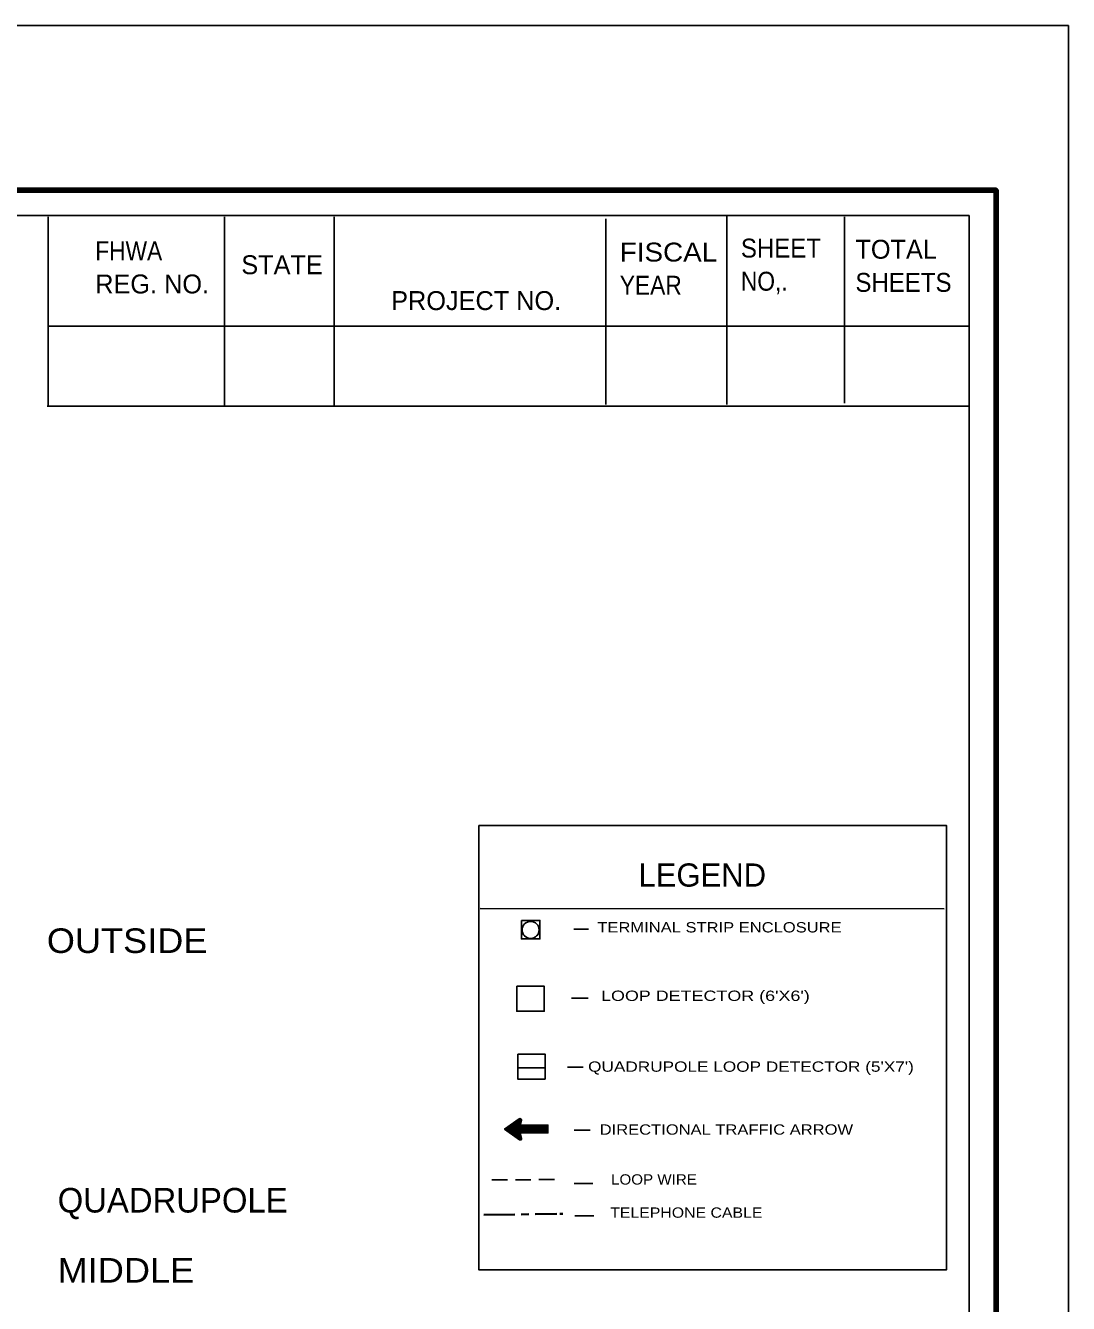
# Model space of a CAD drawing. Extents: x 348728 to 351948, y 349165 to 350311.
# Drawn here: x 349619 to 350180, y 349624 to 350311 of the extents above; entities that cross this region are included whole.
import ezdxf

# ---------------------------------------------------------------- set-up
doc = ezdxf.new("R2010")
doc.units = 0
doc.header["$LTSCALE"] = 2.8
doc.linetypes.add('LONG_DASH_SHORT_DASH', pattern=[9.9, 6, -1.2, 1.5, -1.2])
doc.linetypes.add('MEDIUM_DASHED', pattern=[4.5, 3, -1.5])
doc.layers.add('1', color=7, linetype='Continuous', lineweight=13)

msp = doc.modelspace()

# ---------------------------------------------------------------- linework, layer by layer
at = {"layer": '1', "lineweight": 25}
for p, q in [((349630.957, 350208.337), (349630.957, 350106.769)), ((349725.879, 350208.486), (349725.879, 350107.04)), ((349784.872, 350208.491), (349784.872, 350106.769)), ((349930.992, 350207.27), (349930.992, 350107.465)), ((349996.227, 350208.523), (349996.227, 350107.427)), ((350059.465, 350208.486), (350059.465, 350108.091)), ((349630.98, 350149.616), (350085.433, 350149.616)), ((349631.39, 350149.616), (350126.317, 350149.616)), ((349630.326, 350106.496), (350126.873, 350106.496)), ((349863.46, 349836.29), (350113.119, 349836.024)), ((349913.821, 349825.225), (349921.746, 349825.225)), ((349912.561, 349787.922), (349921.467, 349787.922)), ((349883.636, 349750.557), (349898.382, 349750.557)), ((349910.491, 349750.851), (349918.929, 349750.851)), ((349876.445, 349717.505), (349884.44, 349723.106)), ((349876.537, 349717.442), (349876.942, 349717.823)), ((349876.603, 349717.421), (349877.277, 349718.096)), ((349876.679, 349717.352), (349877.643, 349718.315)), ((349876.718, 349717.319), (349877.98, 349718.572)), ((349876.781, 349717.295), (349878.343, 349718.834)), ((349876.843, 349717.228), (349878.69, 349719.073)), ((349876.897, 349717.185), (349879.032, 349719.316)), ((349876.97, 349717.165), (349879.387, 349719.546)), ((349877.038, 349717.105), (349879.73, 349719.819)), ((349877.097, 349717.043), (349880.108, 349720.049)), ((349877.168, 349717.028), (349880.439, 349720.318)), ((349877.202, 349716.992), (349880.807, 349720.551)), ((349877.277, 349716.912), (349881.142, 349720.822)), ((349877.344, 349716.887), (349881.511, 349721.042)), ((349877.407, 349716.852), (349881.852, 349721.298)), ((349877.447, 349716.828), (349882.205, 349721.55)), ((349877.508, 349716.764), (349882.572, 349721.773)), ((349877.589, 349716.721), (349882.892, 349722.042)), ((349877.66, 349716.69), (349883.272, 349722.293)), ((349877.702, 349716.63), (349883.594, 349722.527)), ((349877.777, 349716.58), (349883.968, 349722.783)), ((349877.842, 349716.559), (349884.316, 349723.045)), ((349877.891, 349716.492), (349884.577, 349723.18)), ((349877.949, 349716.451), (349884.721, 349723.236)), ((349878.006, 349716.437), (349884.84, 349723.269)), ((349878.065, 349716.378), (349884.965, 349723.269)), ((349878.13, 349716.318), (349885.045, 349723.236)), ((349878.205, 349716.286), (349885.143, 349723.219)), ((349878.252, 349716.251), (349885.188, 349723.203)), ((349878.309, 349716.21), (349885.28, 349723.157)), ((349878.37, 349716.16), (349885.348, 349723.106)), ((349878.447, 349716.107), (349885.398, 349723.095)), ((349878.501, 349716.099), (349885.466, 349723.026)), ((349878.567, 349716.027), (349885.506, 349722.962)), ((349878.642, 349715.981), (349885.57, 349722.901)), ((349878.69, 349715.965), (349885.591, 349722.843)), ((349878.761, 349715.902), (349885.624, 349722.783)), ((349878.807, 349715.85), (349885.664, 349722.685)), ((349878.872, 349715.825), (349885.69, 349722.637)), ((349878.935, 349715.777), (349885.69, 349722.515)), ((349879, 349715.714), (349885.69, 349722.428)), ((349879.073, 349715.687), (349885.664, 349722.299)), ((349879.11, 349715.661), (349885.624, 349722.164)), ((349879.171, 349715.583), (349885.591, 349722.017)), ((349879.234, 349715.561), (349885.57, 349721.895)), ((349879.31, 349715.507), (349885.529, 349721.765)), ((349879.362, 349715.502), (349885.506, 349721.601)), ((349879.434, 349715.426), (349885.466, 349721.488)), ((349879.503, 349715.385), (349885.428, 349721.305)), ((349879.536, 349715.355), (349885.398, 349721.18)), ((349879.603, 349715.304), (349885.365, 349721.042)), ((349879.669, 349715.246), (349885.313, 349720.897)), ((349879.73, 349715.209), (349885.28, 349720.764)), ((349879.783, 349715.161), (349885.241, 349720.63)), ((349879.85, 349715.117), (349885.188, 349720.492)), ((349879.913, 349715.103), (349885.162, 349720.353)), ((349879.972, 349715.055), (349885.143, 349720.22)), ((349880.049, 349714.988), (349885.109, 349720.049)), ((349880.108, 349714.957), (349885.066, 349719.911)), ((349880.17, 349714.913), (349885.028, 349719.788)), ((349880.203, 349714.854), (349885.045, 349719.693)), ((349880.292, 349714.834), (349885.162, 349719.693)), ((349880.334, 349714.778), (349885.271, 349719.693)), ((349880.408, 349714.773), (349885.365, 349719.693)), ((349880.477, 349714.699), (349885.466, 349719.693)), ((349880.536, 349714.654), (349885.57, 349719.693)), ((349880.578, 349714.603), (349885.69, 349719.693)), ((349880.65, 349714.556), (349885.772, 349719.693)), ((349880.695, 349714.526), (349885.892, 349719.693)), ((349880.766, 349714.494), (349886.003, 349719.693)), ((349880.835, 349714.439), (349886.101, 349719.693)), ((349880.89, 349714.38), (349886.203, 349719.693)), ((349880.953, 349714.362), (349886.301, 349719.693)), ((349881.004, 349714.321), (349886.403, 349719.693)), ((349881.065, 349714.25), (349886.492, 349719.693)), ((349881.142, 349714.224), (349886.615, 349719.693)), ((349881.196, 349714.183), (349886.728, 349719.693)), ((349881.276, 349714.143), (349886.831, 349719.693)), ((349881.336, 349714.094), (349886.926, 349719.693)), ((349881.382, 349714.056), (349887.029, 349719.693)), ((349881.439, 349713.993), (349887.131, 349719.693)), ((349881.511, 349713.972), (349887.226, 349719.693)), ((349881.556, 349713.901), (349887.344, 349719.693)), ((349881.639, 349713.899), (349887.448, 349719.693)), ((349881.701, 349713.833), (349887.551, 349719.693)), ((349881.759, 349713.783), (349887.658, 349719.693)), ((349881.81, 349713.756), (349887.774, 349719.693)), ((349881.863, 349713.71), (349887.87, 349719.693)), ((349881.942, 349713.656), (349887.973, 349719.693)), ((349882.01, 349713.631), (349888.087, 349719.693)), ((349882.07, 349713.582), (349888.158, 349719.693)), ((349882.139, 349713.525), (349888.293, 349719.693)), ((349882.171, 349713.5), (349888.377, 349719.693)), ((349882.237, 349713.443), (349888.507, 349719.693)), ((349882.302, 349713.4), (349888.6, 349719.693)), ((349882.363, 349713.372), (349888.688, 349719.693)), ((349882.437, 349713.32), (349888.795, 349719.693)), ((349882.491, 349713.274), (349888.897, 349719.693)), ((349882.559, 349713.222), (349889.028, 349719.693)), ((349882.605, 349713.191), (349889.134, 349719.693)), ((349885.045, 349715.507), (349889.23, 349719.693)), ((349885.162, 349715.507), (349889.329, 349719.693)), ((349885.271, 349715.507), (349889.435, 349719.693)), ((349885.365, 349715.507), (349889.534, 349719.693)), ((349885.466, 349715.507), (349889.629, 349719.693)), ((349885.57, 349715.507), (349889.751, 349719.693)), ((349885.664, 349715.507), (349889.841, 349719.693)), ((349885.772, 349715.507), (349889.936, 349719.693)), ((349885.892, 349715.507), (349890.038, 349719.693)), ((349886.003, 349715.507), (349890.163, 349719.693)), ((349886.101, 349715.507), (349890.264, 349719.693)), ((349886.203, 349715.507), (349890.356, 349719.693)), ((349886.301, 349715.507), (349890.486, 349719.693)), ((349886.403, 349715.507), (349890.58, 349719.693)), ((349886.492, 349715.507), (349890.688, 349719.693)), ((349886.601, 349715.507), (349890.781, 349719.693)), ((349886.728, 349715.507), (349890.896, 349719.693)), ((349886.831, 349715.507), (349890.985, 349719.693)), ((349886.926, 349715.507), (349891.102, 349719.693)), ((349887.029, 349715.507), (349891.218, 349719.693)), ((349887.131, 349715.507), (349891.303, 349719.693)), ((349887.226, 349715.507), (349891.427, 349719.693)), ((349887.344, 349715.507), (349891.537, 349719.693)), ((349887.448, 349715.507), (349891.627, 349719.693)), ((349887.551, 349715.507), (349891.731, 349719.693)), ((349887.648, 349715.507), (349891.834, 349719.693)), ((349887.774, 349715.507), (349891.939, 349719.693)), ((349887.87, 349715.507), (349892.039, 349719.693)), ((349887.973, 349715.507), (349892.131, 349719.693)), ((349888.087, 349715.507), (349892.242, 349719.693)), ((349888.158, 349715.507), (349892.359, 349719.693)), ((349888.293, 349715.507), (349892.471, 349719.693)), ((349888.377, 349715.507), (349892.564, 349719.693)), ((349888.507, 349715.507), (349892.663, 349719.693)), ((349888.6, 349715.507), (349892.761, 349719.693)), ((349888.688, 349715.507), (349892.89, 349719.693)), ((349888.795, 349715.507), (349892.972, 349719.693)), ((349888.897, 349715.507), (349893.1, 349719.693)), ((349889.028, 349715.507), (349893.193, 349719.693)), ((349889.11, 349715.507), (349893.293, 349719.693)), ((349889.218, 349715.507), (349893.386, 349719.693)), ((349889.329, 349715.507), (349893.494, 349719.693)), ((349889.435, 349715.507), (349893.613, 349719.693)), ((349889.534, 349715.507), (349893.693, 349719.693)), ((349889.629, 349715.507), (349893.836, 349719.693)), ((349889.751, 349715.507), (349893.928, 349719.693)), ((349889.841, 349715.507), (349894.028, 349719.693)), ((349889.936, 349715.507), (349894.134, 349719.693)), ((349890.038, 349715.507), (349894.237, 349719.693)), ((349890.163, 349715.507), (349894.328, 349719.693)), ((349890.264, 349715.507), (349894.428, 349719.693)), ((349890.356, 349715.507), (349894.546, 349719.693)), ((349890.486, 349715.507), (349894.635, 349719.693)), ((349890.58, 349715.507), (349894.764, 349719.693)), ((349890.688, 349715.507), (349894.864, 349719.693)), ((349890.781, 349715.507), (349894.969, 349719.693)), ((349890.896, 349715.507), (349895.055, 349719.693)), ((349890.985, 349715.507), (349895.169, 349719.693)), ((349891.102, 349715.507), (349895.276, 349719.693)), ((349891.218, 349715.507), (349895.375, 349719.693)), ((349891.303, 349715.507), (349895.492, 349719.693)), ((349891.413, 349715.507), (349895.572, 349719.693)), ((349891.537, 349715.507), (349895.693, 349719.693)), ((349891.627, 349715.507), (349895.798, 349719.693)), ((349891.731, 349715.507), (349895.892, 349719.693)), ((349891.834, 349715.507), (349895.995, 349719.693)), ((349891.939, 349715.507), (349896.11, 349719.693)), ((349892.037, 349715.507), (349896.221, 349719.693)), ((349892.131, 349715.507), (349896.328, 349719.693)), ((349892.242, 349715.507), (349896.433, 349719.693)), ((349892.359, 349715.507), (349896.519, 349719.693)), ((349892.471, 349715.507), (349896.622, 349719.693)), ((349892.564, 349715.507), (349896.72, 349719.693)), ((349892.663, 349715.507), (349896.835, 349719.693)), ((349892.761, 349715.507), (349896.931, 349719.693)), ((349892.89, 349715.507), (349897.057, 349719.693)), ((349892.959, 349715.507), (349897.161, 349719.693)), ((349893.1, 349715.507), (349897.254, 349719.693)), ((349893.193, 349715.507), (349897.36, 349719.693)), ((349893.293, 349715.507), (349897.459, 349719.693)), ((349893.386, 349715.507), (349897.558, 349719.693)), ((349893.494, 349715.507), (349897.682, 349719.693)), ((349893.613, 349715.507), (349897.755, 349719.693)), ((349893.693, 349715.507), (349897.88, 349719.693)), ((349893.836, 349715.507), (349897.995, 349719.693)), ((349893.928, 349715.507), (349898.1, 349719.693)), ((349894.028, 349715.507), (349898.199, 349719.693)), ((349894.134, 349715.507), (349898.302, 349719.693)), ((349894.237, 349715.507), (349898.414, 349719.693)), ((349894.328, 349715.507), (349898.499, 349719.693)), ((349894.428, 349715.507), (349898.628, 349719.693)), ((349894.525, 349715.507), (349898.726, 349719.693)), ((349894.635, 349715.507), (349898.824, 349719.693)), ((349894.764, 349715.507), (349898.928, 349719.693)), ((349894.864, 349715.507), (349899.022, 349719.693)), ((349894.954, 349715.507), (349899.127, 349719.693)), ((349895.055, 349715.507), (349899.226, 349719.693)), ((349895.169, 349715.507), (349899.357, 349719.693)), ((349895.276, 349715.507), (349899.461, 349719.693)), ((349895.375, 349715.507), (349899.559, 349719.693)), ((349895.489, 349715.507), (349899.66, 349719.693)), ((349895.572, 349715.507), (349899.76, 349719.693)), ((349895.693, 349715.507), (349899.865, 349719.693)), ((349895.798, 349715.507), (349899.882, 349719.61)), ((349895.892, 349715.507), (349899.882, 349719.493)), ((349895.995, 349715.507), (349899.882, 349719.384)), ((349896.11, 349715.507), (349899.882, 349719.292)), ((349896.221, 349715.507), (349899.882, 349719.163)), ((349896.328, 349715.507), (349899.882, 349719.097)), ((349896.433, 349715.507), (349899.882, 349718.988)), ((349896.519, 349715.507), (349899.882, 349718.871)), ((349896.622, 349715.507), (349899.882, 349718.764)), ((349896.72, 349715.507), (349899.882, 349718.659)), ((349896.832, 349715.507), (349899.882, 349718.563)), ((349896.931, 349715.507), (349899.882, 349718.446)), ((349897.057, 349715.507), (349899.882, 349718.355)), ((349897.161, 349715.507), (349899.882, 349718.248)), ((349897.254, 349715.507), (349899.882, 349718.161)), ((349897.36, 349715.507), (349899.882, 349718.043)), ((349897.459, 349715.507), (349899.882, 349717.909)), ((349897.558, 349715.507), (349899.882, 349717.823)), ((349897.682, 349715.507), (349899.882, 349717.715)), ((349884.514, 349711.856), (349876.445, 349717.505)), ((349876.465, 349717.493), (349876.569, 349717.584)), ((349882.673, 349713.157), (349885.028, 349715.502)), ((349882.736, 349713.117), (349885.028, 349715.405)), ((349882.802, 349713.05), (349885.066, 349715.339)), ((349882.838, 349713.027), (349885.086, 349715.241)), ((349882.892, 349712.967), (349885.109, 349715.161)), ((349882.962, 349712.933), (349885.143, 349715.103)), ((349883.042, 349712.891), (349885.162, 349714.988)), ((349883.115, 349712.839), (349885.162, 349714.913)), ((349883.166, 349712.776), (349885.188, 349714.834)), ((349883.231, 349712.77), (349885.223, 349714.773)), ((349883.282, 349712.721), (349885.238, 349714.654)), ((349883.362, 349712.694), (349885.271, 349714.583)), ((349883.396, 349712.642), (349885.271, 349714.503)), ((349883.468, 349712.58), (349885.301, 349714.425)), ((349883.535, 349712.566), (349885.313, 349714.337)), ((349883.594, 349712.491), (349885.344, 349714.25)), ((349883.647, 349712.452), (349885.365, 349714.175)), ((349883.713, 349712.427), (349885.378, 349714.094)), ((349883.763, 349712.374), (349885.425, 349713.993)), ((349883.837, 349712.327), (349885.428, 349713.901)), ((349883.901, 349712.297), (349885.44, 349713.848)), ((349883.968, 349712.248), (349885.466, 349713.756)), ((349884.02, 349712.18), (349885.506, 349713.674)), ((349884.11, 349712.17), (349885.529, 349713.582)), ((349884.166, 349712.114), (349885.529, 349713.525)), ((349884.198, 349712.074), (349885.57, 349713.435)), ((349884.275, 349712.026), (349885.588, 349713.34)), ((349884.337, 349711.99), (349885.591, 349713.249)), ((349884.375, 349711.954), (349885.624, 349713.172)), ((349884.449, 349711.895), (349885.649, 349713.109)), ((349884.494, 349711.856), (349885.664, 349713.027)), ((349884.577, 349711.832), (349885.69, 349712.933)), ((349884.644, 349711.779), (349885.713, 349712.849)), ((349884.719, 349711.775), (349885.737, 349712.77)), ((349884.802, 349711.713), (349885.748, 349712.694)), ((349884.889, 349711.704), (349885.772, 349712.58)), ((349884.997, 349711.697), (349885.772, 349712.491)), ((349885.109, 349711.704), (349885.772, 349712.374)), ((349885.238, 349711.775), (349885.737, 349712.245)), ((349885.466, 349711.895), (349885.591, 349711.99)), ((349897.755, 349715.507), (349899.882, 349717.632)), ((349897.878, 349715.507), (349899.882, 349717.512)), ((349897.995, 349715.507), (349899.882, 349717.421)), ((349898.1, 349715.507), (349899.882, 349717.295)), ((349898.199, 349715.507), (349899.882, 349717.228)), ((349898.281, 349715.507), (349899.882, 349717.088)), ((349898.414, 349715.507), (349899.882, 349716.992)), ((349898.499, 349715.507), (349899.882, 349716.887)), ((349898.628, 349715.507), (349899.882, 349716.78)), ((349898.726, 349715.507), (349899.882, 349716.69)), ((349898.813, 349715.507), (349899.882, 349716.566)), ((349898.928, 349715.507), (349899.882, 349716.465)), ((349899.022, 349715.507), (349899.882, 349716.378)), ((349899.127, 349715.507), (349899.882, 349716.251)), ((349899.226, 349715.507), (349899.882, 349716.16)), ((349899.34, 349715.507), (349899.882, 349716.057)), ((349899.461, 349715.507), (349899.882, 349715.965)), ((349899.559, 349715.507), (349899.882, 349715.85)), ((349899.66, 349715.507), (349899.882, 349715.746)), ((349899.76, 349715.507), (349899.882, 349715.634)), ((349899.865, 349715.507), (349899.882, 349715.507)), ((349913.951, 349716.992), (349922.624, 349716.992)), ((349913.951, 349688.368), (349924.154, 349688.368)), ((349914.4, 349670.969), (349924.591, 349670.969))]:
    msp.add_line(p, q, dxfattribs=at)
at = {"layer": '1', "linetype": 'MEDIUM_DASHED', "lineweight": 25}
msp.add_line((349869.759, 349690.281), (349906.619, 349690.394), dxfattribs=at)
at = {"layer": '1', "linetype": 'LONG_DASH_SHORT_DASH', "lineweight": 35}
for p, q in [((349865.317, 349671.338), (349904.64, 349671.973)), ((349906.273, 349671.999), (349907.92, 349672.026))]:
    msp.add_line(p, q, dxfattribs=at)
at = {"layer": '1', "lineweight": 25}
for points in [[(350180.055, 350311.343), (350180.055, 349189.343), (348728.055, 349189.343), (348728.055, 350311.343)], [(350126.677, 350209.142), (348773.787, 350209.142), (348773.787, 349299.8), (350126.677, 349299.8)], [(349862.661, 349880.883), (350114.482, 349880.883), (350114.482, 349641.914), (349862.661, 349641.914)], [(349885.624, 349829.886), (349895.617, 349829.886), (349895.617, 349819.908), (349885.624, 349819.908)], [(349883.118, 349794.439), (349897.878, 349794.439), (349897.878, 349781.001), (349883.118, 349781.001)], [(349883.636, 349757.889), (349898.382, 349757.889), (349898.382, 349744.459), (349883.636, 349744.459)]]:
    msp.add_lwpolyline(points, close=True, dxfattribs=at)
at = {"layer": '1', "lineweight": 106}
msp.add_lwpolyline([(348757.606, 349287.363), (350141.146, 349287.363), (350141.146, 350222.69), (348757.606, 350222.69)], close=True, dxfattribs=at)
at = {"layer": '1', "lineweight": 25}
msp.add_lwpolyline([(349885.664, 349722.293), (349885.028, 349719.693), (349899.882, 349719.693), (349899.882, 349715.507), (349885.028, 349715.507), (349885.748, 349712.694)], dxfattribs=at)
msp.add_circle((349890.594, 349824.722), 4.567, dxfattribs=at)
for centre, start, end in [((349884.897, 349722.463), 345.49851, 125.13712), ((349884.977, 349712.489), 234.98548, 14.71405)]:
    msp.add_arc(centre, 0.792, start, end, dxfattribs=at)

# ---------------------------------------------------------------- texts
at = {"layer": '1'}
for s, height, width, p in [('FHWA', 10.18, 0.9, (349656.247, 350185.031)), ('FISCAL', 10.18, 1.1, (349938.569, 350184.358)), ('SHEET', 10.18, 0.95, (350003.75, 350186.503)), ('NO,.', 10.18, 0.9, (350003.75, 350168.688)), ('SHEETS', 10.18, 0.95, (350065.4, 350168.062)), ('YEAR', 10.18, 0.9, (349938.569, 350166.532)), ('TERMINAL STRIP ENCLOSURE', 5.542, 1.2, (349926.512, 349823.367)), ('OUTSIDE', 13.22, 1.1, (349630.188, 349812.327)), ("LOOP DETECTOR (6'X6')", 5.542, 1.3, (349928.486, 349786.532)), ("QUADRUPOLE LOOP DETECTOR (5'X7')", 5.538, 1.25, (349921.509, 349748.412)), ('DIRECTIONAL TRAFFIC ARROW', 5.542, 1.2, (349927.761, 349714.556)), ('LOOP WIRE', 5.542, 1.1, (349933.869, 349687.703)), ('TELEPHONE CABLE', 5.542, 1.15, (349933.41, 349669.862)), ('MIDDLE', 13.22, 1.1, (349636.034, 349634.968))]:
    msp.add_text(s, height=height, dxfattribs=dict(at, width=width)).set_placement(p)
for s, height, p in [('TOTAL', 10.18, (350065.4, 350185.878)), ('STATE', 10.18, (349734.873, 350177.557)), ('REG. NO.', 10.18, (349656.247, 350167.211)), ('PROJECT NO.', 10.18, (349815.514, 350158.258)), ('LEGEND', 12.49, (349948.635, 349848.023)), ('QUADRUPOLE', 13.22, (349636.034, 349672.666))]:
    msp.add_text(s, height=height, dxfattribs=at).set_placement(p)

doc.saveas('drawing.dxf')
